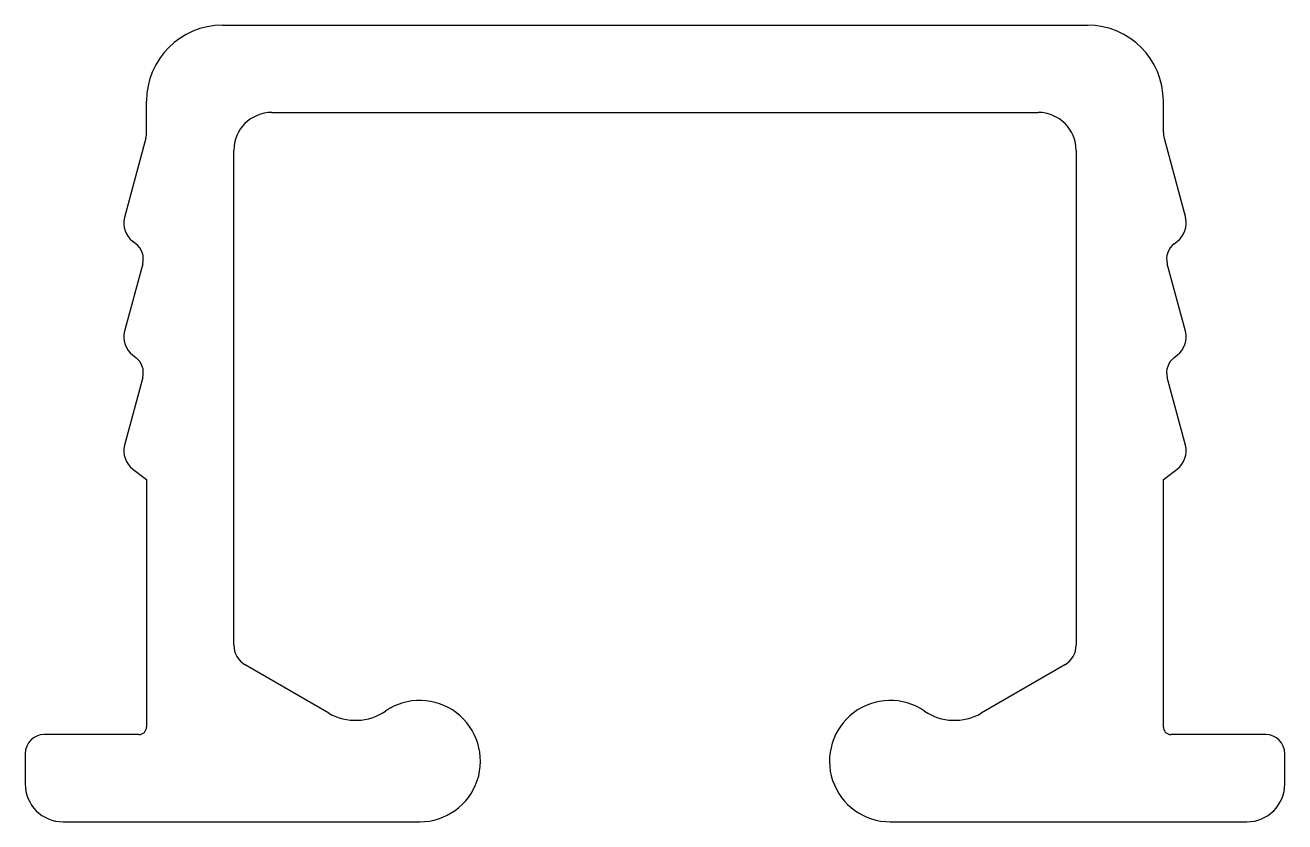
# Model space of a CAD drawing. Extents: x 1945.1 to 1961.7, y 2218.8 to 2229.3.
import ezdxf

# ---------------------------------------------------------------- set-up
doc = ezdxf.new("R2010")
doc.units = 0
doc.layers.get('0').update_dxf_attribs({"linetype": 'CONTINUOUS'})

msp = doc.modelspace()

# ---------------------------------------------------------------- linework, layer by layer
for p, q in [((1947.737, 2229.294), (1959.137, 2229.294)), ((1946.737, 2227.882), (1946.737, 2228.294)), ((1960.137, 2227.882), (1960.137, 2228.294)), ((1948.387, 2228.144), (1958.487, 2228.144)), ((1946.727, 2227.804), (1946.447, 2226.761)), ((1960.147, 2227.804), (1960.427, 2226.761)), ((1947.887, 2221.123), (1947.887, 2227.644)), ((1958.987, 2227.644), (1958.987, 2221.123)), ((1946.595, 2226.414), (1946.556, 2226.444)), ((1960.279, 2226.414), (1960.318, 2226.444)), ((1946.686, 2226.15), (1946.447, 2225.261)), ((1960.427, 2225.261), (1960.189, 2226.15)), ((1946.556, 2224.944), (1946.595, 2224.914)), ((1960.279, 2224.914), (1960.318, 2224.944)), ((1946.686, 2224.65), (1946.447, 2223.761)), ((1960.427, 2223.761), (1960.189, 2224.65)), ((1946.556, 2223.444), (1946.737, 2223.307)), ((1960.137, 2223.307), (1960.318, 2223.444)), ((1946.737, 2223.307), (1946.737, 2220.044)), ((1960.137, 2220.044), (1960.137, 2223.307)), ((1949.14, 2220.226), (1948.037, 2220.863)), ((1958.837, 2220.863), (1957.734, 2220.226)), ((1946.637, 2219.944), (1945.387, 2219.944)), ((1961.487, 2219.944), (1960.237, 2219.944)), ((1945.137, 2219.694), (1945.137, 2219.294)), ((1961.737, 2219.294), (1961.737, 2219.694)), ((1945.637, 2218.794), (1950.337, 2218.794)), ((1956.537, 2218.794), (1961.237, 2218.794))]:
    msp.add_line(p, q)
for centre, radius, start, end in [((1947.737, 2228.294), 1, 90, 180), ((1959.137, 2228.294), 1, 0, 90), ((1948.387, 2227.644), 0.5, 90, 180), ((1958.487, 2227.644), 0.5, 0, 90), ((1946.437, 2227.882), 0.3, 345, 0), ((1960.437, 2227.882), 0.3, 180, 195), ((1946.737, 2226.683), 0.3, 165, 232.8711), ((1960.137, 2226.683), 0.3, 307.1289, 15), ((1946.444, 2226.215), 0.25, 345, 52.8711), ((1960.43, 2226.215), 0.25, 127.1289, 195), ((1946.737, 2225.183), 0.3, 165, 232.8711), ((1960.137, 2225.183), 0.3, 307.1289, 15), ((1946.444, 2224.715), 0.25, 345, 52.8711), ((1960.43, 2224.715), 0.25, 127.1289, 195), ((1946.737, 2223.683), 0.3, 165, 232.8711), ((1960.137, 2223.683), 0.3, 307.1289, 15), ((1948.187, 2221.123), 0.3, 180, 240), ((1958.687, 2221.123), 0.3, 300, 0), ((1949.49, 2220.832), 0.7, 240, 304.3743), ((1950.337, 2219.594), 0.8, 270, 124.3743), ((1956.537, 2219.594), 0.8, 55.6257, 270), ((1957.384, 2220.832), 0.7, 235.6257, 300), ((1945.387, 2219.694), 0.25, 90, 180), ((1946.637, 2220.044), 0.1, 270, 0), ((1960.237, 2220.044), 0.1, 180, 270), ((1961.487, 2219.694), 0.25, 0, 90), ((1945.637, 2219.294), 0.5, 180, 270), ((1961.237, 2219.294), 0.5, 270, 0)]:
    msp.add_arc(centre, radius, start, end)

doc.saveas('drawing.dxf')
